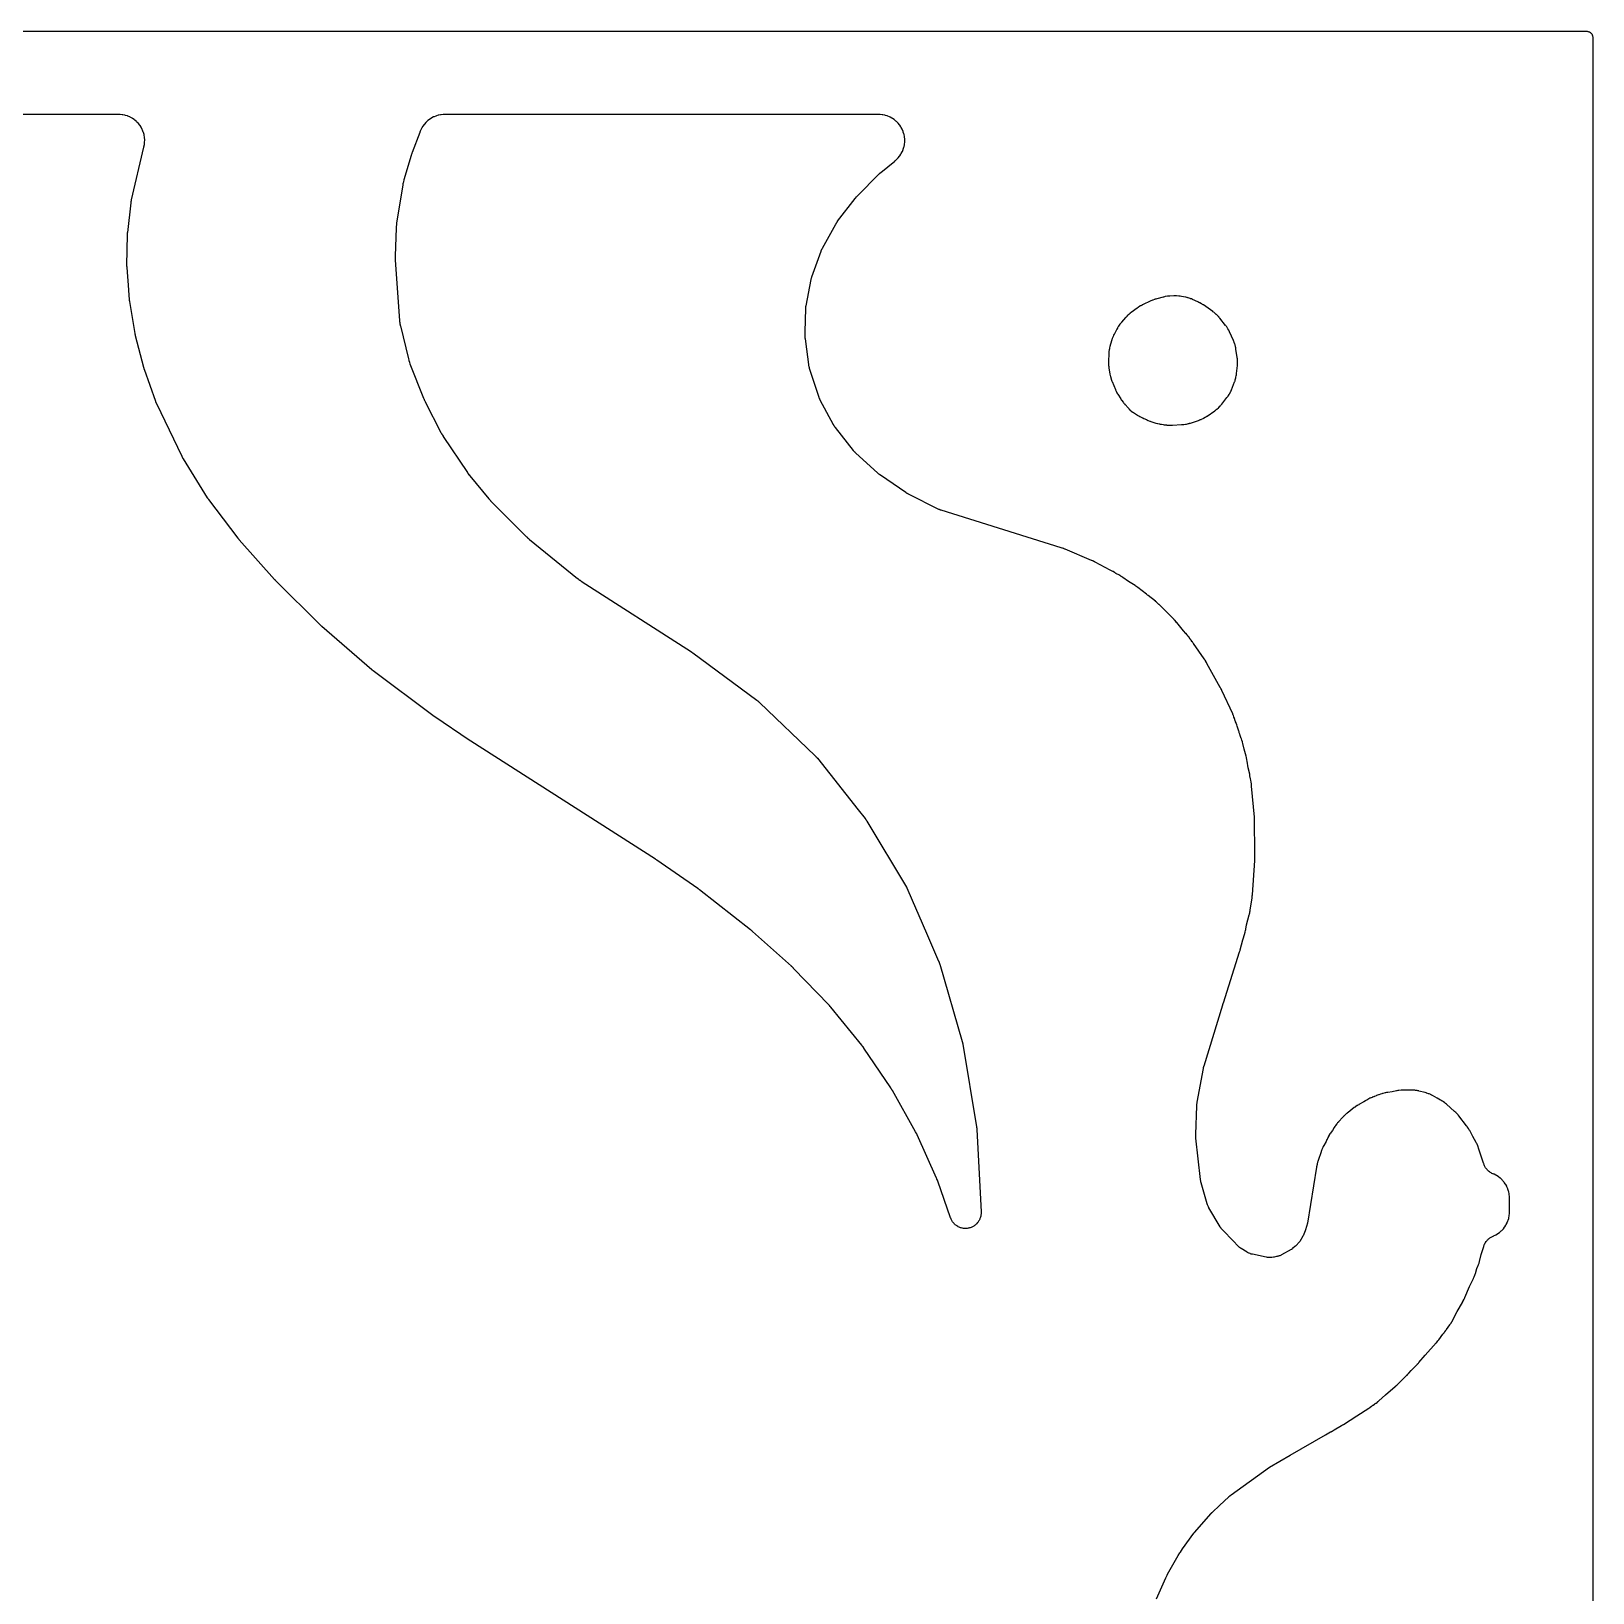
# Model space of a CAD drawing. Header units: millimetres. Extents: x 0 to 300, y 0 to 300.
# Drawn here: x 150 to 300, y 150 to 300.1 of the extents above; entities that cross this region are included whole.
import ezdxf

# ---------------------------------------------------------------- set-up
doc = ezdxf.new("R2010")
doc.units = ezdxf.units.MM
doc.layers.add('CUT', color=7, linetype='CONTINUOUS')

msp = doc.modelspace()

# ---------------------------------------------------------------- linework, layer by layer
at = {"layer": 'CUT'}
for points in [[(2.5557, 300.0625), (153.25, 300.0625), (213.1183, 300.0625), (298.4971, 300.0625), (298.5266, 300.0625), (299.4119, 300.0625), (299.4853, 300.0589), (299.5435, 300.0503), (299.6005, 300.036), (299.6559, 300.0162), (299.7091, 299.991), (299.7595, 299.9608), (299.8068, 299.9257), (299.8503, 299.8863), (299.8898, 299.8427), (299.9249, 299.7954), (299.9551, 299.745), (299.9802, 299.6918), (300.0001, 299.6365), (300.0143, 299.5794), (300.023, 299.5212), (300.0266, 299.4478), (300.0266, 298.5625), (300.0266, 1.4375)], [(258.0991, 149.4308), (258.9958, 151.4367), (259.0592, 151.5622), (259.0859, 151.615), (259.1236, 151.6896), (259.1671, 151.7757), (260.1892, 153.5905), (260.3533, 153.8346), (260.3946, 153.8961), (260.4072, 153.9148), (260.6172, 154.2273), (261.6897, 155.7153), (261.6961, 155.7241), (261.7111, 155.7444), (261.7176, 155.7531), (261.7255, 155.7636), (261.7321, 155.7722), (261.7476, 155.7922), (261.7543, 155.8007), (261.7621, 155.8104), (261.7689, 155.8188), (261.7784, 155.8304), (263.3233, 157.5914), (263.3306, 157.5997), (263.3479, 157.6189), (263.3554, 157.6271), (263.3646, 157.6371), (263.3721, 157.6452), (263.3899, 157.664), (263.3976, 157.672), (263.4065, 157.6812), (263.4142, 157.6891), (263.4325, 157.7074), (263.4403, 157.7153), (263.45, 157.7248), (263.4579, 157.7325), (263.4766, 157.7504), (263.4845, 157.7578), (264.1683, 158.3975), (265.0534, 159.2255), (265.0641, 159.2353), (265.0891, 159.258), (265.1, 159.2677), (265.1133, 159.2793), (265.1242, 159.2888), (265.15, 159.3107), (265.1612, 159.32), (265.174, 159.3305), (265.1853, 159.3397), (265.2118, 159.3607), (265.2232, 159.3696), (265.2372, 159.3804), (265.2488, 159.3891), (265.2759, 159.4093), (265.2876, 159.4179), (268.9646, 162.0606), (270.9607, 163.2171), (274.3307, 165.1695), (274.8336, 165.4514), (274.8393, 165.4546), (274.879, 165.4774), (274.8851, 165.4809), (274.9341, 165.5099), (274.94, 165.5135), (274.9785, 165.5368), (274.9848, 165.5407), (275.1636, 165.6521), (275.8957, 166.0762), (275.9018, 166.0798), (275.9448, 166.1054), (275.9514, 166.1094), (276.0045, 166.142), (276.0109, 166.146), (276.0526, 166.1722), (276.0594, 166.1766), (277.3464, 167.0124), (278.4975, 167.7297), (278.5149, 167.741), (278.6271, 167.8164), (278.6441, 167.8283), (278.7814, 167.9277), (278.7981, 167.9402), (278.9047, 168.0232), (278.9122, 168.0293), (279.0553, 168.1222), (279.0656, 168.129), (279.1321, 168.1742), (279.1422, 168.1812), (279.1816, 168.2092), (279.2015, 168.2239), (279.3286, 168.3223), (279.3479, 168.3378), (279.3849, 168.369), (279.3943, 168.377), (279.4547, 168.4301), (279.4639, 168.4383), (280.1139, 169.0329), (281.0519, 169.8165), (281.0636, 169.8265), (281.1386, 169.8926), (281.15, 169.9029), (281.2421, 169.9881), (281.2532, 169.9987), (281.3248, 170.0685), (281.3357, 170.0794), (281.9724, 170.733), (282.0911, 170.8416), (282.1014, 170.8513), (282.1676, 170.9147), (282.1776, 170.9246), (282.2588, 171.0062), (282.2687, 171.0163), (282.3318, 171.0828), (282.3414, 171.0932), (282.5806, 171.3573), (283.1469, 171.9387), (283.1536, 171.9457), (283.2, 171.9949), (283.2071, 172.0026), (283.2639, 172.0649), (283.2707, 172.0725), (283.3147, 172.1225), (283.3219, 172.1308), (283.9294, 172.847), (284.9885, 174.0167), (284.9983, 174.0277), (285.0606, 174.1001), (285.0701, 174.1113), (285.1461, 174.204), (285.1553, 174.2155), (285.214, 174.2908), (285.2229, 174.3025), (285.6304, 174.8523), (285.6876, 174.9197), (285.6958, 174.9295), (285.748, 174.9938), (285.7559, 175.0038), (285.7864, 175.0431), (285.8016, 175.0635), (285.8976, 175.1983), (285.9119, 175.2194), (285.9391, 175.2611), (285.9459, 175.2719), (285.9686, 175.3085), (286.2986, 175.7537), (286.3064, 175.7645), (286.3562, 175.835), (286.3638, 175.8459), (286.3928, 175.8889), (286.4072, 175.9112), (286.4973, 176.0584), (286.5107, 176.0814), (286.5358, 176.1268), (286.5421, 176.1385), (286.5822, 176.215), (286.5882, 176.2268), (286.9876, 177.0314), (287.4998, 177.8984), (287.51, 177.9164), (287.5744, 178.0345), (287.584, 178.0528), (287.6596, 178.2037), (287.6686, 178.2223), (287.7247, 178.3446), (287.733, 178.3636), (288.1789, 179.4313), (288.5671, 180.2134), (288.5725, 180.2244), (288.6065, 180.2966), (288.6116, 180.3078), (288.6312, 180.3516), (288.6407, 180.3742), (288.6997, 180.5224), (288.7083, 180.5454), (288.7242, 180.5907), (288.7282, 180.6023), (288.7531, 180.6781), (288.7568, 180.6898), (288.9004, 181.1588), (288.9949, 181.385), (288.9988, 181.3948), (289.026, 181.4631), (289.0299, 181.4733), (289.0469, 181.5184), (289.0547, 181.5403), (289.1004, 181.6777), (289.107, 181.699), (289.1179, 181.7362), (289.1207, 181.7464), (289.1398, 181.8165), (289.1428, 181.8279), (289.3173, 182.5209), (289.5528, 183.2899), (289.5667, 183.3318), (289.5941, 183.4078), (289.6281, 183.4892), (289.6533, 183.5423), (289.6951, 183.62), (289.7254, 183.6703), (289.7746, 183.7435), (289.8097, 183.7906), (289.8658, 183.8587), (289.9053, 183.9021), (289.9678, 183.9644), (290.0114, 184.0037), (290.0797, 184.0596), (290.127, 184.0945), (290.2004, 184.1433), (290.2509, 184.1734), (290.3287, 184.2149), (290.4014, 184.2491), (290.4427, 184.2673), (290.4747, 184.2805), (290.5008, 184.2919), (290.6627, 184.3676), (290.7126, 184.3938), (290.8674, 184.4847), (290.9149, 184.5157), (291.0602, 184.6207), (291.1045, 184.656), (291.2393, 184.7742), (291.2801, 184.8136), (291.4031, 184.944), (291.44, 184.987), (291.5501, 185.1284), (291.5828, 185.1748), (291.6791, 185.326), (291.7073, 185.3752), (291.7889, 185.5348), (291.8123, 185.5864), (291.8784, 185.753), (291.8968, 185.8066), (291.947, 185.9787), (291.9603, 186.0338), (291.994, 186.2099), (292.002, 186.266), (292.0191, 186.4469), (292.0211, 186.4752), (292.0237, 186.5305), (292.0242, 186.5447), (292.0264, 186.6368), (292.0266, 186.651), (292.0266, 186.7725), (292.0266, 186.8405), (292.0266, 187.8724), (292.0266, 187.8728), (292.0264, 187.8879), (292.0239, 187.9865), (292.0233, 188.0016), (292.0203, 188.0607), (292.018, 188.091), (291.9984, 188.2843), (291.9893, 188.3442), (291.9508, 188.532), (291.9356, 188.5907), (291.8784, 188.7736), (291.8574, 188.8305), (291.782, 189.0067), (291.7553, 189.0612), (291.6625, 189.2289), (291.6305, 189.2804), (291.5212, 189.4378), (291.4842, 189.4858), (291.3596, 189.6315), (291.3179, 189.6755), (291.1793, 189.8078), (291.1333, 189.8474), (290.982, 189.9651), (290.9323, 189.9998), (290.7699, 190.1016), (290.717, 190.1312), (290.5428, 190.2172), (290.5152, 190.23), (290.4609, 190.2535), (290.4551, 190.2559), (290.4536, 190.2567), (290.415, 190.2733), (290.3414, 190.3072), (290.2631, 190.3482), (290.2123, 190.3779), (290.1383, 190.4263), (290.0907, 190.4609), (290.0219, 190.5164), (289.9779, 190.5555), (289.9148, 190.6174), (289.8749, 190.6606), (289.8182, 190.7284), (289.7827, 190.7754), (289.7329, 190.8484), (289.7022, 190.8986), (289.6598, 190.9762), (289.6342, 191.0292), (289.5996, 191.1105), (289.5716, 191.1865), (289.5574, 191.2284), (289.5541, 191.2391), (289.5526, 191.2437), (289.5424, 191.2753), (289.5407, 191.2804), (289.0582, 192.7346), (289.0538, 192.7473), (289.0244, 192.8296), (289.0198, 192.8422), (289.001, 192.8912), (288.9964, 192.9025), (288.9898, 192.9198), (288.9794, 192.9452), (288.9078, 193.1086), (288.8962, 193.1335), (288.8724, 193.1816), (288.8662, 193.1939), (288.8249, 193.273), (288.8184, 193.2851), (288.5066, 193.8499), (288.1992, 194.4131), (288.1939, 194.4227), (288.1562, 194.4889), (288.1505, 194.4987), (288.125, 194.5416), (288.1122, 194.562), (288.0952, 194.5882), (288.094, 194.5902), (288.0814, 194.6102), (288.0004, 194.7338), (287.9875, 194.7527), (287.9646, 194.7849), (287.9583, 194.7936), (287.9142, 194.8533), (287.9069, 194.8629), (287.1707, 195.8187), (287.1616, 195.8302), (287.102, 195.9038), (287.0927, 195.915), (287.0558, 195.9584), (287.0363, 195.9802), (286.9067, 196.1183), (286.8862, 196.1391), (286.8453, 196.1787), (286.8346, 196.1887), (286.7649, 196.2529), (286.7541, 196.2626), (285.9706, 196.9496), (285.9588, 196.9597), (285.8809, 197.0245), (285.8688, 197.0343), (285.821, 197.072), (285.8023, 197.086), (285.794, 197.0925), (285.768, 197.1118), (285.5964, 197.232), (285.5694, 197.2498), (285.516, 197.2831), (285.5022, 197.2915), (285.4117, 197.3445), (285.3977, 197.3525), (285.0869, 197.5237), (284.6245, 197.7836), (284.6129, 197.79), (284.5369, 197.8305), (284.5251, 197.8366), (284.4789, 197.8599), (284.455, 197.8713), (284.3002, 197.9412), (284.251, 197.9608), (284.0906, 198.0167), (284.0654, 198.0249), (284.0159, 198.0397), (284.0031, 198.0434), (283.9201, 198.0663), (283.9073, 198.0697), (283.3137, 198.2194), (283.3018, 198.2223), (283.224, 198.2402), (283.212, 198.2428), (283.165, 198.2527), (283.1409, 198.2572), (282.9856, 198.2831), (282.9368, 198.2892), (282.7799, 198.3023), (282.7554, 198.3038), (282.7074, 198.3059), (282.6952, 198.3062), (282.6154, 198.308), (282.6031, 198.3081), (281.8553, 198.3092), (281.8389, 198.309), (281.7322, 198.3062), (281.7158, 198.3056), (281.6518, 198.3022), (281.619, 198.2995), (281.4069, 198.2765), (281.3744, 198.2721), (281.3111, 198.2617), (281.295, 198.2588), (281.1902, 198.2386), (281.1741, 198.2353), (280.7604, 198.1439), (280.3402, 198.0902), (280.3228, 198.0877), (280.2096, 198.0698), (280.1922, 198.0668), (280.1247, 198.0541), (280.0902, 198.0466), (279.8681, 197.9911), (279.8341, 197.9816), (279.7685, 197.961), (279.7518, 197.9555), (279.6435, 197.9181), (279.6269, 197.9121), (279.4855, 197.8585), (279.4511, 197.8492), (279.425, 197.8416), (279.2589, 197.7887), (279.2079, 197.7698), (279.0472, 197.7021), (279.0224, 197.691), (278.9744, 197.6681), (278.9622, 197.6622), (278.9466, 197.6543), (278.8411, 197.6143), (278.8251, 197.608), (278.7219, 197.5655), (278.7061, 197.5587), (278.6449, 197.5314), (278.6139, 197.5165), (278.4156, 197.4141), (278.3856, 197.3975), (278.3279, 197.3634), (278.3132, 197.3544), (278.2188, 197.2949), (278.2044, 197.2855), (278.0258, 197.1656), (277.5455, 196.9096), (277.5345, 196.9036), (277.4632, 196.8637), (277.4523, 196.8574), (277.41, 196.8325), (277.3886, 196.8193), (277.2513, 196.7307), (277.2305, 196.7166), (277.1904, 196.6883), (277.1802, 196.6809), (277.1145, 196.6323), (277.1045, 196.6248), (276.5077, 196.1642), (276.498, 196.1566), (276.4359, 196.1066), (276.4264, 196.0988), (276.3896, 196.0679), (276.3711, 196.0518), (276.2548, 195.9457), (276.2237, 195.9149), (276.1954, 195.8907), (276.1694, 195.8671), (276.1201, 195.8195), (276.1076, 195.8071), (276.0277, 195.7256), (276.0156, 195.7128), (275.5902, 195.2518), (275.5793, 195.2396), (275.5095, 195.1597), (275.4989, 195.1473), (275.4583, 195.0982), (275.4382, 195.0725), (275.3122, 194.9019), (275.2935, 194.8752), (275.2585, 194.822), (275.2497, 194.8082), (275.1938, 194.718), (275.1854, 194.704), (275.0198, 194.4199), (274.8969, 194.264), (274.8883, 194.253), (274.8337, 194.1802), (274.8254, 194.169), (274.7936, 194.1245), (274.7778, 194.1014), (274.6803, 193.9508), (274.6521, 193.9025), (274.5691, 193.7434), (274.5567, 193.7183), (274.5337, 193.6687), (274.5279, 193.656), (274.4915, 193.5726), (274.4861, 193.5597), (274.4097, 193.3729), (274.1841, 192.9856), (274.1764, 192.972), (274.1274, 192.8827), (274.12, 192.8688), (274.092, 192.8144), (274.0784, 192.7862), (273.9949, 192.6006), (273.9827, 192.5717), (273.9606, 192.5147), (273.9551, 192.5), (273.9207, 192.4042), (273.9156, 192.3893), (273.6343, 191.5368), (273.6306, 191.525), (273.607, 191.4483), (273.6035, 191.4364), (273.5902, 191.39), (273.584, 191.366), (273.5464, 191.2099), (273.5411, 191.1858), (273.5317, 191.1384), (273.5295, 191.1263), (273.5234, 191.0921), (273.5121, 191.041), (273.5086, 191.0244), (273.4878, 190.9163), (273.4848, 190.8996), (272.604, 185.5135), (272.4228, 184.8751), (272.4144, 184.8456), (272.4046, 184.8108), (272.3988, 184.7904), (272.192, 184.307), (272.1915, 184.3061), (272.1874, 184.2994), (272.1618, 184.2569), (271.8686, 183.7711), (271.4654, 183.3213), (271.457, 183.3121), (271.4456, 183.2997), (271.4115, 183.2647), (271.1849, 183.0749), (271.1686, 183.0631), (271.1181, 183.0302), (271.075, 183.0037), (271.0607, 182.9955), (271.0499, 182.9894), (270.128, 182.476), (270.0927, 182.4573), (270.0273, 182.4246), (269.9544, 182.3921), (269.9049, 182.3726), (269.8294, 182.3467), (269.7784, 182.3317), (269.7009, 182.3126), (269.6422, 182.3008), (269.4084, 182.2636), (269.3843, 182.2597), (269.3822, 182.2594), (269.3463, 182.2537), (269.1953, 182.2304), (269.1871, 182.2292), (269.1122, 182.2208), (269.0301, 182.2153), (268.9753, 182.2142), (268.8931, 182.2162), (268.8384, 182.2201), (268.7567, 182.2296), (268.6823, 182.2418), (268.6418, 182.2494), (267.3224, 182.5276), (267.2843, 182.5365), (267.2149, 182.5543), (267.1401, 182.577), (267.091, 182.5943), (267.0184, 182.6234), (266.971, 182.6448), (266.9012, 182.6802), (266.8388, 182.7152), (266.8051, 182.7351), (266.2281, 183.0932), (266.2203, 183.0982), (266.2081, 183.1059), (266.1881, 183.119), (266.1619, 183.1366), (266.1176, 183.1691), (266.0858, 183.1936), (266.0551, 183.2195), (265.9871, 183.2797), (265.9474, 183.3171), (265.9344, 183.3301), (265.9248, 183.3398), (265.5003, 183.7769), (264.4462, 184.87), (264.437, 184.8797), (264.4246, 184.8929), (264.3891, 184.9331), (264.3321, 185.0019), (264.3229, 185.0135), (264.3139, 185.0258), (264.2627, 185.0997), (264.2334, 185.1449), (264.2239, 185.1604), (264.217, 185.172), (263.1439, 186.9986), (263.1393, 187.0066), (263.1321, 187.0191), (263.1205, 187.04), (263.1053, 187.0682), (263.0922, 187.0934), (263.0904, 187.097), (263.0693, 187.1423), (263.0424, 187.2049), (263.0189, 187.2651), (263.0038, 187.3083), (262.9921, 187.3444), (262.9886, 187.3562), (262.9859, 187.3651), (262.3945, 189.4001), (262.3919, 189.4095), (262.3878, 189.4241), (262.3814, 189.4482), (262.3733, 189.4808), (262.3666, 189.5098), (262.3616, 189.533), (262.3589, 189.5462), (262.3579, 189.5511), (262.3527, 189.58), (262.3421, 189.6442), (262.3365, 189.6829), (262.335, 189.696), (262.3338, 189.7057), (261.896, 193.6972), (261.8944, 193.7134), (261.8909, 193.7513), (261.8896, 193.7675), (261.8881, 193.7873), (261.8871, 193.8036), (261.885, 193.8415), (261.8842, 193.8578), (261.8835, 193.8764), (261.8831, 193.8927), (261.8824, 193.9307), (261.8822, 193.947), (261.8822, 193.9669), (261.8823, 193.9832), (261.883, 194.0212), (261.8834, 194.0375), (261.9819, 196.8041), (261.9826, 196.8204), (261.9847, 196.8583), (261.9857, 196.8746), (261.9871, 196.8944), (261.9884, 196.9106), (261.9918, 196.9484), (261.9935, 196.9646), (261.9955, 196.9832), (261.9974, 196.9994), (262.0021, 197.0371), (262.0043, 197.0532), (262.0072, 197.0728), (262.0097, 197.0889), (262.0158, 197.1264), (262.0186, 197.1425), (262.6094, 200.3827), (262.6119, 200.3957), (262.6179, 200.4262), (262.6206, 200.4392), (262.6239, 200.4551), (262.6268, 200.4681), (262.6337, 200.4983), (262.6368, 200.5113), (262.6404, 200.5261), (262.6437, 200.539), (262.6515, 200.5691), (262.6549, 200.5819), (262.6592, 200.5976), (262.6629, 200.6104), (262.6715, 200.6402), (262.6754, 200.6529), (264.4708, 206.4858), (264.4938, 206.5492), (264.4958, 206.5547), (264.5093, 206.5931), (264.5114, 206.599), (264.5277, 206.647), (264.5297, 206.6529), (264.5422, 206.691), (264.5442, 206.6972), (266.0934, 211.5857), (266.0957, 211.5931), (266.1113, 211.6446), (266.1136, 211.6526), (266.1322, 211.7172), (266.1344, 211.725), (266.1484, 211.7763), (266.1506, 211.7847), (266.4002, 212.7539), (266.5895, 213.3689), (266.5941, 213.3846), (266.6227, 213.4872), (266.6268, 213.5031), (266.6591, 213.6329), (266.6629, 213.6488), (266.6858, 213.7529), (266.6891, 213.7689), (266.7691, 214.1863), (267.0207, 215.1637), (267.0209, 215.1642), (267.0343, 215.2164), (267.0381, 215.232), (267.0614, 215.3336), (267.0648, 215.3492), (267.0906, 215.4774), (267.0935, 215.4932), (267.1113, 215.5958), (267.1139, 215.6116), (267.2859, 216.7884), (267.2874, 216.7991), (267.2969, 216.8736), (267.2983, 216.8851), (267.3083, 216.9782), (267.3094, 216.9895), (267.316, 217.0632), (267.317, 217.0753), (267.5442, 220.3758), (267.5448, 220.3865), (267.5486, 220.4609), (267.5491, 220.4724), (267.552, 220.5652), (267.5523, 220.5765), (267.5532, 220.6499), (267.5532, 220.6619), (267.553, 220.6893), (267.5533, 220.7019), (267.5533, 220.7168), (267.5428, 222.1646), (267.5464, 222.244), (267.5469, 222.2588), (267.5489, 222.3549), (267.549, 222.3696), (267.5485, 222.4903), (267.5483, 222.505), (267.5455, 222.6011), (267.5449, 222.6159), (267.5387, 222.7332), (267.5278, 224.2233), (267.5276, 224.2353), (267.5255, 224.3136), (267.525, 224.3256), (267.5203, 224.4238), (267.5196, 224.4359), (267.5144, 224.514), (267.5134, 224.526), (267.2508, 227.517), (267.2485, 227.5383), (267.2419, 227.5919), (267.2416, 227.5945), (267.2261, 227.7216), (267.2234, 227.7411), (267.1988, 227.8998), (267.1955, 227.9192), (267.1717, 228.045), (267.1678, 228.0642), (267.1281, 228.2419), (267.1173, 228.3279), (267.1146, 228.3469), (267.0902, 228.5008), (267.0869, 228.5197), (267.0636, 228.6417), (267.0597, 228.6604), (266.9237, 229.2662), (266.8264, 229.9041), (266.823, 229.924), (266.7988, 230.0534), (266.7947, 230.0732), (266.7589, 230.2343), (266.7541, 230.254), (266.7212, 230.3814), (266.7159, 230.4009), (266.5192, 231.0687), (266.3992, 231.6032), (266.3944, 231.6229), (266.3612, 231.7506), (266.3558, 231.7701), (266.3087, 231.9287), (266.3026, 231.9481), (266.2608, 232.0732), (266.2541, 232.0923), (266.1445, 232.387), (266.1368, 232.417), (266.1336, 232.4289), (266.1207, 232.4751), (266.1136, 232.4986), (266.0646, 232.6502), (266.0566, 232.6734), (266.04, 232.7184), (266.0356, 232.7299), (266.0128, 232.7881), (265.8719, 233.2662), (265.8661, 233.2848), (265.8265, 233.4049), (265.8201, 233.4233), (265.7654, 233.5724), (265.7584, 233.5905), (265.7111, 233.7079), (265.7035, 233.7258), (265.6737, 233.7931), (265.5987, 234.0258), (265.5928, 234.043), (265.5531, 234.1545), (265.5468, 234.1715), (265.4927, 234.3098), (265.4858, 234.3267), (265.4394, 234.4355), (265.432, 234.4522), (264.3823, 236.7213), (264.3779, 236.7307), (264.3464, 236.7956), (264.3415, 236.8056), (264.3008, 236.8859), (264.2958, 236.8956), (264.2625, 236.9584), (264.2569, 236.9687), (264.243, 236.9938), (264.2368, 237.0051), (262.9585, 239.3076), (262.9094, 239.3962), (262.9014, 239.41), (262.8488, 239.4992), (262.8405, 239.5128), (262.7714, 239.623), (262.7628, 239.6364), (262.7055, 239.7227), (262.6965, 239.7358), (262.6964, 239.7359), (261.6577, 241.2125), (261.6346, 241.2502), (261.6236, 241.2675), (261.5505, 241.3786), (261.5389, 241.3955), (261.4424, 241.5317), (261.4302, 241.5482), (261.3496, 241.654), (261.3369, 241.6701), (261.3283, 241.6807), (261.2419, 241.8036), (261.2315, 241.8178), (261.1629, 241.9095), (261.1522, 241.9234), (261.1263, 241.9559), (261.1252, 241.9573), (261.1077, 241.9793), (261.0627, 242.0359), (261.0598, 242.0394), (261.0357, 242.0697), (261.0245, 242.0833), (260.9506, 242.1708), (260.939, 242.1841), (260.6949, 242.4561), (260.052, 243.243), (260.0424, 243.2545), (259.9791, 243.3282), (259.9692, 243.3394), (259.8874, 243.4299), (259.8773, 243.4409), (259.8103, 243.5113), (259.7999, 243.522), (258.3515, 244.9726), (258.3381, 244.9856), (258.2497, 245.0688), (258.2359, 245.0814), (258.1217, 245.1823), (258.1076, 245.1945), (258.0141, 245.272), (257.9996, 245.2837), (257.296, 245.8316), (257.2909, 245.8361), (257.2563, 245.8672), (257.2551, 245.8682), (257.2417, 245.88), (257.1531, 245.9548), (257.1392, 245.9662), (257.0253, 246.0568), (257.0137, 246.0657), (256.9904, 246.0842), (256.9762, 246.0951), (256.8825, 246.165), (256.868, 246.1755), (256.7328, 246.2701), (256.3155, 246.5951), (256.3048, 246.6032), (256.2351, 246.655), (256.2243, 246.6628), (256.1354, 246.7259), (256.1244, 246.7335), (256.0525, 246.7822), (256.0414, 246.7895), (255.4194, 247.1904), (254.8826, 247.5675), (254.8683, 247.5773), (254.7742, 247.6394), (254.7595, 247.6488), (254.736, 247.6633), (254.7232, 247.6715), (254.6037, 247.7453), (254.5889, 247.7541), (254.4921, 247.8102), (254.4771, 247.8186), (254.4755, 247.8194), (254.2766, 247.927), (254.2318, 247.9559), (254.2143, 247.9668), (254.099, 248.0356), (254.0811, 248.0459), (253.9335, 248.1272), (253.9153, 248.1368), (253.7955, 248.1975), (253.7769, 248.2066), (253.6563, 248.2626), (252.2153, 249.0421), (252.1926, 249.0544), (252.1919, 249.0548), (252.1793, 249.0614), (252.0974, 249.1032), (252.0847, 249.1095), (251.9806, 249.1596), (251.9678, 249.1656), (251.8839, 249.2036), (251.871, 249.2092), (249.3248, 250.2902), (249.311, 250.2958), (249.2209, 250.3315), (249.207, 250.3368), (249.1942, 250.3415), (249.1902, 250.343), (249.1764, 250.3483), (249.063, 250.3899), (249.049, 250.3948), (248.9579, 250.4258), (248.9438, 250.4303), (237.4176, 254.0248), (237.4089, 254.0275), (237.3954, 254.0319), (237.3732, 254.0394), (237.3436, 254.0498), (237.3175, 254.0595), (237.2968, 254.0675), (237.2899, 254.0702), (237.2466, 254.0892), (237.2136, 254.1044), (237.2026, 254.1098), (237.1944, 254.1138), (234.2885, 255.567), (234.2749, 255.574), (234.2432, 255.5905), (234.2297, 255.5977), (234.2134, 255.6066), (234.2, 255.614), (234.1689, 255.6315), (234.1557, 255.6392), (234.1405, 255.6481), (234.1274, 255.6559), (234.097, 255.6746), (234.084, 255.6827), (234.0682, 255.6927), (234.0554, 255.701), (234.0256, 255.7206), (234.0129, 255.7291), (231.5827, 257.3906), (231.5696, 257.3997), (231.5394, 257.4212), (231.5265, 257.4305), (231.5109, 257.442), (231.4982, 257.4515), (231.4687, 257.4741), (231.4561, 257.4838), (231.4419, 257.4952), (231.4295, 257.5051), (231.4008, 257.5287), (231.3886, 257.5389), (231.3739, 257.5515), (231.3619, 257.5619), (231.334, 257.5865), (231.3222, 257.5971), (229.1779, 259.5592), (229.1711, 259.5655), (229.1605, 259.5754), (229.1432, 259.592), (229.1312, 259.6038), (229.1171, 259.6181), (229.1016, 259.6344), (229.0927, 259.6438), (229.0895, 259.6474), (229.0708, 259.6682), (229.03, 259.7151), (229.0061, 259.7437), (228.9982, 259.7535), (228.9924, 259.7608), (227.2504, 261.9853), (227.2446, 261.9927), (227.2357, 262.0043), (227.2214, 262.0236), (227.2024, 262.0497), (227.186, 262.0732), (227.1732, 262.092), (227.166, 262.1029), (227.1633, 262.1069), (227.1482, 262.1307), (227.1234, 262.1713), (227.1157, 262.1839), (227.0968, 262.2162), (227.0907, 262.2273), (227.0862, 262.2355), (225.7995, 264.6072), (225.7948, 264.6159), (225.7877, 264.6294), (225.7762, 264.6519), (225.7689, 264.6666), (225.7594, 264.6868), (225.7496, 264.7085), (225.744, 264.7209), (225.742, 264.7256), (225.7307, 264.7528), (225.7066, 264.8137), (225.6929, 264.8505), (225.6886, 264.8631), (225.6854, 264.8724), (224.8204, 267.4582), (224.8172, 267.468), (224.8122, 267.4832), (224.8045, 267.5085), (224.7946, 267.5426), (224.7864, 267.573), (224.7803, 267.5972), (224.7769, 267.6111), (224.7757, 267.6163), (224.7717, 267.6346), (224.7691, 267.6466), (224.7558, 267.714), (224.7487, 267.7546), (224.7466, 267.7684), (224.7451, 267.7786), (224.3665, 270.4948), (224.3656, 270.502), (224.3634, 270.5189), (224.363, 270.522), (224.3594, 270.5547), (224.3534, 270.6204), (224.3517, 270.6429), (224.3505, 270.6744), (224.3492, 270.7449), (224.3491, 270.7696), (224.3565, 271.1609), (224.4029, 273.4171), (224.4031, 273.4267), (224.4036, 273.4417), (224.4047, 273.4662), (224.4066, 273.4985), (224.4088, 273.5274), (224.4093, 273.5333), (224.411, 273.5478), (224.4197, 273.6111), (224.4257, 273.649), (224.428, 273.6618), (224.4298, 273.6712), (224.9149, 276.2021), (224.9163, 276.2092), (224.9196, 276.2257), (224.9202, 276.2288), (224.9274, 276.2607), (224.9428, 276.3244), (224.9484, 276.3462), (224.9573, 276.3762), (224.976, 276.4352), (224.9866, 276.4663), (225.8811, 278.9386), (225.8818, 278.9406), (225.8868, 278.9539), (225.8879, 278.9569), (225.9, 278.9875), (225.9256, 279.0487), (225.9347, 279.0695), (225.9483, 279.098), (225.9861, 279.1728), (226.0029, 279.2045), (227.2848, 281.5101), (227.2928, 281.5243), (227.3119, 281.5573), (227.3201, 281.5711), (227.3303, 281.5879), (227.3388, 281.6017), (227.359, 281.6338), (227.3677, 281.6474), (227.3779, 281.663), (227.3869, 281.6765), (227.4082, 281.7078), (227.4175, 281.7211), (227.4289, 281.7372), (227.4384, 281.7504), (227.4608, 281.7809), (227.4705, 281.7939), (229.1534, 283.9996), (229.1623, 284.011), (229.1831, 284.0374), (229.1921, 284.0487), (229.2033, 284.0623), (229.2125, 284.0734), (229.2341, 284.0992), (229.2435, 284.1101), (229.2544, 284.1226), (229.2639, 284.1334), (229.2864, 284.1585), (229.2962, 284.1691), (229.3081, 284.182), (229.318, 284.1925), (229.3413, 284.2168), (229.3514, 284.2272), (231.4476, 286.3461), (231.4562, 286.3546), (231.4762, 286.3743), (231.4849, 286.3827), (231.4955, 286.3929), (231.5043, 286.4012), (231.5224, 286.4181), (231.5226, 286.4182), (231.5438, 286.437), (231.5529, 286.445), (231.5642, 286.4546), (231.5734, 286.4625), (231.5951, 286.4807), (231.6045, 286.4884), (232.949, 287.5836), (232.9603, 287.5931), (233.0331, 287.6554), (233.0442, 287.6652), (233.087, 287.7037), (233.1085, 287.724), (233.2426, 287.8571), (233.2823, 287.9007), (233.4011, 288.0444), (233.4364, 288.0916), (233.5404, 288.2463), (233.5709, 288.2968), (233.6593, 288.4609), (233.6847, 288.5142), (233.7565, 288.6862), (233.7765, 288.7417), (233.8311, 288.9199), (233.8456, 288.9771), (233.8825, 289.1598), (233.8913, 289.2181), (233.91, 289.4036), (233.913, 289.4625), (233.9135, 289.6489), (233.9107, 289.7078), (233.8928, 289.8934), (233.8843, 289.9517), (233.8483, 290.1347), (233.8341, 290.1919), (233.7803, 290.3704), (233.7606, 290.426), (233.6895, 290.5983), (233.6644, 290.6517), (233.5768, 290.8162), (233.5465, 290.8668), (233.4432, 291.022), (233.4081, 291.0694), (233.2901, 291.2137), (233.2505, 291.2574), (233.1188, 291.3894), (233.0752, 291.429), (232.9312, 291.5475), (232.8839, 291.5826), (232.729, 291.6863), (232.6784, 291.7167), (232.5141, 291.8047), (232.4608, 291.8299), (232.2886, 291.9014), (232.2331, 291.9213), (232.0547, 291.9755), (231.9975, 291.9898), (231.8147, 292.0262), (231.7563, 292.0349), (231.5682, 292.0535), (231.5388, 292.0556), (231.4813, 292.0585), (231.4666, 292.059), (231.3708, 292.0614), (231.356, 292.0615), (231.3528, 292.0615), (189.7582, 292.0615), (189.744, 292.0614), (189.652, 292.0592), (189.6378, 292.0587), (189.5826, 292.0561), (189.5543, 292.0541), (189.3736, 292.037), (189.3175, 292.029), (189.1416, 291.9953), (189.0865, 291.9821), (188.9146, 291.932), (188.861, 291.9137), (188.6946, 291.8476), (188.643, 291.8243), (188.4835, 291.7428), (188.4343, 291.7147), (188.2832, 291.6186), (188.2369, 291.5859), (188.0956, 291.476), (188.0525, 291.4392), (187.9222, 291.3164), (187.8828, 291.2756), (187.7646, 291.1411), (187.7293, 291.0968), (187.6243, 290.9518), (187.5933, 290.9044), (187.5024, 290.75), (187.476, 290.6999), (187.3991, 290.5355), (187.3877, 290.5095), (187.3653, 290.455), (187.3608, 290.4438), (187.3324, 290.3707), (187.3282, 290.3594), (187.3241, 290.3482), (187.3214, 290.3409), (187.315, 290.324), (187.3123, 290.3168), (186.5799, 288.4137), (186.5759, 288.4032), (186.5491, 288.3293), (186.5451, 288.3179), (186.5135, 288.2252), (186.5098, 288.214), (186.4863, 288.1402), (186.4825, 288.1281), (185.7842, 285.766), (185.779, 285.7473), (185.7473, 285.6259), (185.7427, 285.6071), (185.7079, 285.4536), (185.7039, 285.4347), (185.6801, 285.3114), (185.6768, 285.2924), (185.0873, 281.608), (185.0847, 281.5898), (185.0694, 281.4713), (185.0673, 281.453), (185.0528, 281.3038), (185.0513, 281.2855), (185.0433, 281.1662), (185.0424, 281.1479), (184.9456, 278.4662), (184.9453, 278.45), (184.9443, 278.3451), (184.9444, 278.329), (184.9467, 278.1973), (184.9472, 278.1812), (184.9519, 278.0764), (184.9528, 278.0603), (185.3675, 272.276), (185.3686, 272.2636), (185.3761, 272.1827), (185.3773, 272.1702), (185.3829, 272.1217), (185.3862, 272.0969), (185.4113, 271.9364), (185.4156, 271.9118), (185.4252, 271.8639), (185.4277, 271.8516), (185.4453, 271.7723), (185.4481, 271.7601), (186.2176, 268.592), (186.2228, 268.5719), (186.2593, 268.4418), (186.2652, 268.4218), (186.3165, 268.2602), (186.3232, 268.2405), (186.3686, 268.1132), (186.3759, 268.0938), (187.6857, 264.7849), (187.6912, 264.7715), (187.7282, 264.6844), (187.734, 264.6711), (187.783, 264.5629), (187.7892, 264.5497), (187.8303, 264.4645), (187.8368, 264.4515), (189.3512, 261.4993), (189.3592, 261.4842), (189.4128, 261.3868), (189.4212, 261.3719), (189.4919, 261.2516), (189.5007, 261.237), (189.5597, 261.1428), (189.569, 261.1284), (191.8867, 257.6519), (191.8957, 257.6389), (191.9551, 257.5547), (191.9644, 257.5419), (192.0417, 257.4382), (192.0513, 257.4256), (192.1151, 257.3447), (192.125, 257.3324), (193.9559, 255.1307), (193.9648, 255.1202), (194.0235, 255.0528), (194.0327, 255.0425), (194.1083, 254.9596), (194.1177, 254.9495), (194.1795, 254.8849), (194.1891, 254.8751), (197.5822, 251.482), (197.5932, 251.4713), (197.6655, 251.4026), (197.6767, 251.3922), (197.7697, 251.3083), (197.7812, 251.2982), (197.857, 251.2332), (197.8687, 251.2234), (202.4747, 247.4754), (202.4878, 247.465), (202.5741, 247.3987), (202.5876, 247.3886), (202.6982, 247.3084), (202.7119, 247.2988), (202.8018, 247.2374), (202.8157, 247.2281), (213.419, 240.4111), (213.424, 240.4078), (213.4356, 240.4003), (213.4406, 240.397), (213.4525, 240.3892), (213.4585, 240.3851), (213.4727, 240.3756), (213.4787, 240.3715), (213.4857, 240.3667), (213.4917, 240.3626), (213.5057, 240.3528), (213.5117, 240.3486), (213.5147, 240.3464), (213.5217, 240.3414), (213.5381, 240.3295), (213.5451, 240.3244), (219.719, 235.7626), (219.7305, 235.7539), (219.7574, 235.7334), (219.7688, 235.7245), (219.7826, 235.7136), (219.7938, 235.7046), (219.8199, 235.6833), (219.831, 235.6741), (219.8437, 235.6634), (219.8547, 235.654), (219.8801, 235.6318), (219.8909, 235.6222), (219.904, 235.6105), (219.9147, 235.6007), (219.9394, 235.5778), (219.9499, 235.5678), (225.3081, 230.4258), (225.3191, 230.4152), (225.3444, 230.3901), (225.3551, 230.3792), (225.3681, 230.3659), (225.3786, 230.3549), (225.4031, 230.3289), (225.4134, 230.3177), (225.4252, 230.3048), (225.4354, 230.2934), (225.4589, 230.2666), (225.4689, 230.2551), (225.481, 230.2409), (225.4907, 230.2291), (225.5133, 230.2016), (225.5229, 230.1897), (229.4413, 225.2465), (230.1104, 224.4024), (230.1195, 224.3908), (230.1404, 224.3634), (230.1493, 224.3515), (230.1601, 224.337), (230.1688, 224.3251), (230.1889, 224.297), (230.1974, 224.2849), (230.207, 224.271), (230.2153, 224.2587), (230.2345, 224.23), (230.2426, 224.2176), (230.2523, 224.2025), (230.2602, 224.19), (230.2784, 224.1606), (230.2861, 224.148), (234.0763, 217.8074), (234.0837, 217.7948), (234.1008, 217.7651), (234.1081, 217.7523), (234.1168, 217.7366), (234.1238, 217.7237), (234.1399, 217.6934), (234.1467, 217.6804), (234.1544, 217.6654), (234.161, 217.6523), (234.1761, 217.6215), (234.1825, 217.6083), (234.1902, 217.592), (234.1963, 217.5787), (234.2104, 217.5475), (234.2164, 217.534), (236.0119, 213.3818), (237.173, 210.6968), (237.1785, 210.6838), (237.1911, 210.6535), (237.1964, 210.6404), (237.2027, 210.6244), (237.2078, 210.6113), (237.2194, 210.5805), (237.2243, 210.5673), (237.2297, 210.5521), (237.2344, 210.5388), (237.245, 210.5077), (237.2495, 210.4943), (237.2548, 210.478), (237.2591, 210.4646), (237.2687, 210.4332), (237.2728, 210.4197), (239.4346, 202.9833), (239.4383, 202.9705), (239.4465, 202.9405), (239.4499, 202.9277), (239.454, 202.912), (239.4572, 202.8991), (239.4646, 202.8689), (239.4676, 202.8559), (239.471, 202.841), (239.4739, 202.828), (239.4803, 202.7976), (239.483, 202.7846), (239.4861, 202.7687), (239.4886, 202.7556), (239.4941, 202.7251), (239.4964, 202.7119), (240.8133, 194.7845), (240.8153, 194.7718), (240.8198, 194.7424), (240.8216, 194.7297), (240.8238, 194.7143), (240.8254, 194.7016), (240.829, 194.672), (240.8305, 194.6594), (240.8321, 194.6448), (240.8334, 194.632), (240.8361, 194.6024), (240.8373, 194.5896), (240.8385, 194.5741), (240.8394, 194.5614), (240.8414, 194.5316), (240.8421, 194.5189), (241.2465, 186.6074), (241.2477, 186.5631), (241.2478, 186.482), (241.2436, 186.3935), (241.238, 186.3348), (241.2251, 186.2472), (241.2137, 186.1894), (241.1922, 186.1034), (241.1752, 186.047), (241.1454, 185.9636), (241.1229, 185.9091), (241.0851, 185.829), (241.0573, 185.777), (241.0118, 185.701), (240.9791, 185.652), (240.9263, 185.5809), (240.8889, 185.5353), (240.8294, 185.4697), (240.7877, 185.428), (240.7221, 185.3686), (240.6764, 185.3312), (240.6053, 185.2785), (240.5562, 185.2458), (240.4802, 185.2004), (240.4282, 185.1727), (240.3481, 185.1349), (240.2936, 185.1124), (240.2101, 185.0827), (240.1537, 185.0657), (240.0677, 185.0444), (240.0099, 185.033), (239.9223, 185.0202), (239.8636, 185.0145), (239.7751, 185.0104), (239.7161, 185.0106), (239.6277, 185.0152), (239.5691, 185.0211), (239.4815, 185.0344), (239.4237, 185.0461), (239.3379, 185.0679), (239.2815, 185.0852), (239.1982, 185.1153), (239.1439, 185.1381), (239.064, 185.1763), (239.0121, 185.2043), (238.9363, 185.2501), (238.8874, 185.2831), (238.8165, 185.3362), (238.7711, 185.3738), (238.7058, 185.4336), (238.6643, 185.4755), (238.6052, 185.5414), (238.568, 185.5871), (238.5156, 185.6586), (238.4831, 185.7078), (238.438, 185.784), (238.4105, 185.8361), (238.3732, 185.9164), (238.3426, 185.9916), (238.3269, 186.033), (237.0914, 189.5542), (237.087, 189.5662), (237.058, 189.6438), (237.0533, 189.6557), (237.0147, 189.7524), (237.0099, 189.7642), (236.9775, 189.8405), (236.9724, 189.8522), (235.1078, 194.0002), (235.1021, 194.0123), (235.0647, 194.0909), (235.0588, 194.103), (235.0096, 194.2006), (235.0034, 194.2125), (234.9625, 194.2893), (234.956, 194.301), (232.7286, 198.2667), (232.7226, 198.2772), (232.6827, 198.3449), (232.6765, 198.3553), (232.6247, 198.4393), (232.6183, 198.4495), (232.5758, 198.5155), (232.5691, 198.5256), (230.0006, 202.3424), (229.9928, 202.3536), (229.9416, 202.4261), (229.9336, 202.4371), (229.8673, 202.5266), (229.8591, 202.5375), (229.8046, 202.6075), (229.7961, 202.6182), (226.8215, 206.2717), (226.8135, 206.2813), (226.761, 206.3431), (226.7528, 206.3525), (226.6853, 206.4287), (226.677, 206.4379), (226.622, 206.4975), (226.6134, 206.5066), (223.2425, 210.0074), (223.2351, 210.0149), (223.1837, 210.0664), (223.1757, 210.0743), (223.1105, 210.1374), (223.1025, 210.1449), (223.05, 210.1938), (223.0413, 210.2017), (219.2894, 213.5607), (219.2823, 213.5669), (219.2329, 213.6099), (219.2252, 213.6164), (219.1626, 213.6689), (219.1549, 213.6752), (219.1048, 213.7158), (219.0965, 213.7224), (214.1984, 217.5513), (214.192, 217.5562), (214.1476, 217.59), (214.1407, 217.5951), (214.0847, 217.6364), (214.0779, 217.6414), (214.0332, 217.6734), (214.0259, 217.6786), (210.0867, 220.4123), (210.0823, 220.4153), (210.0518, 220.4361), (210.0471, 220.4392), (210.0089, 220.4647), (210.0042, 220.4678), (209.9739, 220.4877), (209.9689, 220.4909), (192.2193, 231.8464), (192.2091, 231.853), (192.2003, 231.8587), (192.1943, 231.8626), (192.1801, 231.872), (192.174, 231.8761), (188.6669, 234.2413), (188.6632, 234.2439), (188.6544, 234.2499), (188.6507, 234.2524), (188.6419, 234.2585), (188.6373, 234.2617), (188.6267, 234.2691), (188.6221, 234.2723), (188.6169, 234.276), (188.6124, 234.2792), (188.6018, 234.2868), (188.5979, 234.2896), (188.5894, 234.2958), (188.5774, 234.3047), (188.5721, 234.3086), (182.8512, 238.5928), (182.846, 238.5967), (182.834, 238.6059), (182.8288, 238.6098), (182.8166, 238.6193), (182.8103, 238.6242), (182.7957, 238.6356), (182.7894, 238.6406), (182.7823, 238.6463), (182.776, 238.6513), (182.7616, 238.6631), (182.7554, 238.6682), (182.7523, 238.6707), (182.7451, 238.6768), (182.7283, 238.6911), (182.7211, 238.6972), (177.9036, 242.8685), (177.8989, 242.8726), (177.8879, 242.8823), (177.8832, 242.8864), (177.872, 242.8964), (177.8663, 242.9015), (177.853, 242.9136), (177.8473, 242.9188), (177.8407, 242.9248), (177.8351, 242.93), (177.8219, 242.9424), (177.8163, 242.9477), (177.8135, 242.9504), (177.8069, 242.9567), (177.7917, 242.9716), (177.7851, 242.978), (173.4661, 247.2692), (173.4621, 247.2733), (173.4527, 247.2827), (173.4487, 247.2868), (173.4392, 247.2965), (173.4343, 247.3015), (173.423, 247.3132), (173.4181, 247.3183), (173.4125, 247.3242), (173.4077, 247.3293), (173.3965, 247.3412), (173.3918, 247.3464), (173.3894, 247.349), (173.3838, 247.3551), (173.3707, 247.3695), (173.3652, 247.3757), (169.967, 251.2011), (169.9623, 251.2065), (169.9513, 251.2191), (169.9466, 251.2245), (169.9355, 251.2374), (169.9298, 251.2441), (169.9166, 251.2597), (169.911, 251.2664), (169.9045, 251.2742), (169.8989, 251.2811), (169.886, 251.297), (169.8805, 251.3039), (169.8777, 251.3074), (169.8713, 251.3156), (169.8564, 251.3347), (169.8501, 251.343), (167.038, 255.0557), (167.0317, 255.0642), (167.0171, 255.084), (167.0109, 255.0925), (167.0034, 255.1028), (166.9973, 255.1113), (166.9833, 255.1313), (166.9773, 255.1399), (166.9704, 255.1499), (166.9645, 255.1586), (166.9509, 255.179), (166.9451, 255.1877), (166.9381, 255.1985), (166.9324, 255.2073), (166.9193, 255.228), (166.9137, 255.2368), (164.5986, 258.9723), (164.5924, 258.9825), (164.578, 259.0064), (164.5719, 259.0167), (164.5645, 259.0293), (164.5586, 259.0397), (164.5448, 259.0639), (164.539, 259.0744), (164.5324, 259.0864), (164.5267, 259.097), (164.5136, 259.1216), (164.5081, 259.1322), (164.5014, 259.1452), (164.496, 259.1558), (164.4836, 259.1808), (164.4783, 259.1916), (162.047, 264.2436), (162.0417, 264.2547), (162.0296, 264.2808), (162.0245, 264.2921), (162.0183, 264.3058), (162.0133, 264.3171), (162.0019, 264.3435), (161.9971, 264.3549), (161.9917, 264.3679), (161.987, 264.3794), (161.9764, 264.4061), (161.9719, 264.4176), (161.9665, 264.4316), (161.9621, 264.4432), (161.9522, 264.4702), (161.948, 264.4818), (160.8653, 267.5533), (160.8622, 267.5622), (160.855, 267.5831), (160.852, 267.5921), (160.8484, 267.603), (160.8455, 267.612), (160.8388, 267.6331), (160.836, 267.6421), (160.8328, 267.6525), (160.8301, 267.6616), (160.8239, 267.6828), (160.8213, 267.6918), (160.8181, 267.703), (160.8156, 267.7121), (160.8098, 267.7334), (160.8074, 267.7425), (160.0109, 270.8001), (160.0084, 270.8097), (160.0029, 270.832), (160.0005, 270.8417), (159.9977, 270.8534), (159.9955, 270.863), (159.9904, 270.8855), (159.9883, 270.8952), (159.9859, 270.9063), (159.9839, 270.916), (159.9793, 270.9386), (159.9774, 270.9483), (159.9751, 270.9602), (159.9733, 270.9699), (159.9693, 270.9926), (159.9676, 271.0024), (159.4493, 274.0779), (159.4477, 274.088), (159.444, 274.1115), (159.4424, 274.1216), (159.4406, 274.134), (159.4392, 274.1441), (159.4361, 274.1677), (159.4348, 274.1779), (159.4333, 274.1896), (159.4322, 274.1997), (159.4295, 274.2234), (159.4285, 274.2336), (159.4272, 274.246), (159.4263, 274.2562), (159.4242, 274.2799), (159.4234, 274.2901), (159.3572, 275.1585), (159.3522, 275.2236), (159.1891, 277.363), (159.1884, 277.3734), (159.1868, 277.3979), (159.1862, 277.4084), (159.1855, 277.4213), (159.185, 277.4318), (159.184, 277.4563), (159.1836, 277.4668), (159.1833, 277.4789), (159.183, 277.4894), (159.1826, 277.5139), (159.1825, 277.5245), (159.1824, 277.5373), (159.1824, 277.5478), (159.1825, 277.5723), (159.1827, 277.5829), (159.2333, 280.4958), (159.2336, 280.5067), (159.2343, 280.532), (159.2347, 280.5429), (159.2353, 280.5561), (159.2358, 280.567), (159.2371, 280.5923), (159.2378, 280.6032), (159.2386, 280.6156), (159.2394, 280.6265), (159.2413, 280.6518), (159.2423, 280.6626), (159.2434, 280.6758), (159.2445, 280.6866), (159.2471, 280.7118), (159.2482, 280.7226), (159.5761, 283.5864), (159.5777, 283.5993), (159.5815, 283.6294), (159.5833, 283.6423), (159.5856, 283.658), (159.5875, 283.6708), (159.5922, 283.7008), (159.5944, 283.7136), (159.5969, 283.7283), (159.5992, 283.7411), (159.6049, 283.7709), (159.6074, 283.7837), (159.6105, 283.7992), (159.6132, 283.8119), (159.6197, 283.8416), (159.6225, 283.8542), (160.8087, 288.9306), (160.8119, 288.9453), (160.8317, 289.0407), (160.8346, 289.0555), (160.845, 289.1131), (160.8496, 289.1428), (160.8745, 289.3334), (160.8792, 289.3932), (160.8848, 289.5827), (160.8836, 289.6427), (160.8702, 289.8319), (160.863, 289.8914), (160.8308, 290.0783), (160.8177, 290.1368), (160.767, 290.3196), (160.7481, 290.3765), (160.6795, 290.5533), (160.655, 290.608), (160.569, 290.777), (160.5391, 290.8291), (160.4367, 290.9887), (160.4018, 291.0375), (160.284, 291.186), (160.2444, 291.2311), (160.1123, 291.3672), (160.0684, 291.408), (159.9234, 291.5302), (159.8756, 291.5665), (159.7191, 291.6736), (159.668, 291.705), (159.5016, 291.7959), (159.4476, 291.822), (159.2729, 291.8959), (159.2166, 291.9164), (159.0354, 291.9725), (158.9773, 291.9873), (158.7915, 292.025), (158.7321, 292.034), (158.5408, 292.0532), (158.5109, 292.0554), (158.4524, 292.0584), (158.4374, 292.0589), (158.34, 292.0614), (158.325, 292.0615), (131.6372, 292.0615)]]:
    msp.add_lwpolyline(points, dxfattribs=at)
msp.add_lwpolyline([(254.3825, 265.1943), (254.3889, 265.1837), (254.6636, 264.7412), (254.6713, 264.7291), (254.7222, 264.6513), (254.7302, 264.6395), (254.7619, 264.5935), (254.7787, 264.5703), (254.8913, 264.4225), (254.9092, 264.4002), (254.9452, 264.3574), (254.9545, 264.3466), (254.9671, 264.3322), (254.9751, 264.322), (255.0075, 264.2822), (255.0159, 264.2721), (255.0712, 264.2071), (255.0799, 264.1971), (255.3689, 263.8722), (255.369, 263.8721), (255.3721, 263.8687), (255.3814, 263.8584), (255.4432, 263.7921), (255.4528, 263.782), (255.4909, 263.7431), (255.5108, 263.7236), (255.6414, 263.6017), (255.6839, 263.5656), (255.8252, 263.4564), (255.8477, 263.4398), (255.8922, 263.4086), (255.9037, 263.4007), (255.9791, 263.3505), (255.9908, 263.3429), (256.287, 263.1551), (256.2999, 263.1471), (256.3849, 263.0962), (256.398, 263.0885), (256.4498, 263.0593), (256.4767, 263.045), (256.479, 263.0439), (256.4875, 263.0391), (256.5144, 263.0249), (256.6915, 262.937), (256.7191, 262.9242), (256.7736, 262.9005), (256.7876, 262.8946), (256.8793, 262.8575), (256.8935, 262.852), (256.9856, 262.8175), (257.12, 262.7467), (257.1327, 262.7402), (257.2161, 262.6988), (257.229, 262.6926), (257.2797, 262.669), (257.3059, 262.6575), (257.478, 262.5869), (257.5048, 262.5767), (257.5575, 262.558), (257.571, 262.5534), (257.6594, 262.5243), (257.6731, 262.52), (258.0431, 262.4082), (258.0643, 262.4022), (258.2031, 262.3658), (258.2246, 262.3605), (258.4002, 262.3213), (258.4219, 262.3169), (258.563, 262.2907), (258.5848, 262.2871), (258.7579, 262.2616), (258.8555, 262.2465), (258.8701, 262.2444), (258.9653, 262.2321), (258.9799, 262.2304), (259.0373, 262.2244), (259.0642, 262.2223), (259.0655, 262.2221), (259.0946, 262.22), (259.1832, 262.2157), (259.2582, 262.2115), (259.2822, 262.2108), (259.284, 262.2107), (259.3132, 262.21), (259.3701, 262.21), (259.3847, 262.2102), (259.4796, 262.2124), (259.4941, 262.213), (259.6451, 262.2203), (260.5238, 262.2585), (260.5376, 262.2592), (260.6269, 262.2652), (260.6406, 262.2662), (260.6942, 262.271), (260.7216, 262.2741), (260.8966, 262.2979), (260.924, 262.303), (260.9497, 262.3066), (261.0038, 262.3168), (261.1756, 262.3574), (261.2023, 262.3643), (261.254, 262.3791), (261.2672, 262.383), (261.3527, 262.4095), (261.3658, 262.4138), (262.2237, 262.7016), (262.2371, 262.7063), (262.3237, 262.7377), (262.337, 262.7427), (262.3886, 262.7627), (262.4147, 262.7736), (262.5808, 262.8474), (262.6314, 262.8729), (262.7898, 262.962), (262.8141, 262.9765), (262.861, 263.0059), (262.8729, 263.0136), (262.9498, 263.0644), (262.9616, 263.0723), (263.7169, 263.5972), (263.7288, 263.6057), (263.8055, 263.6618), (263.8172, 263.6706), (263.8624, 263.7054), (263.8742, 263.7149), (263.8864, 263.7244), (263.9096, 263.7433), (264.0553, 263.8681), (264.0988, 263.9092), (264.2314, 264.0479), (264.2515, 264.0701), (264.2898, 264.1143), (264.2994, 264.1258), (264.3612, 264.2009), (264.3706, 264.2126), (264.7716, 264.7262), (264.8702, 264.8504), (264.8792, 264.8619), (264.9364, 264.9378), (264.9451, 264.9496), (264.9784, 264.996), (264.9949, 265.0201), (264.9974, 265.0241), (264.9998, 265.0275), (265.0158, 265.0513), (265.0733, 265.1416), (265.0966, 265.1776), (265.0997, 265.1831), (265.1148, 265.2067), (265.1433, 265.2565), (265.2269, 265.4206), (265.2393, 265.4465), (265.2624, 265.4977), (265.2682, 265.5109), (265.3045, 265.5969), (265.3099, 265.6102), (265.614, 266.3814), (265.619, 266.3945), (265.6503, 266.4797), (265.655, 266.4928), (265.6726, 266.5444), (265.681, 266.5711), (265.7309, 266.743), (265.7439, 266.7972), (265.7776, 266.973), (265.7823, 267.0006), (265.79, 267.0546), (265.7919, 267.0684), (265.8027, 267.1585), (265.8042, 267.1724), (265.8046, 267.1768), (265.8791, 267.9483), (265.8797, 267.9543), (265.8812, 267.9724), (265.889, 268.0896), (265.8899, 268.1077), (265.8924, 268.1781), (265.8926, 268.2143), (265.887, 268.449), (265.885, 268.4851), (265.879, 268.5553), (265.8772, 268.5733), (265.8638, 268.69), (265.8615, 268.708), (265.7446, 269.5095), (265.7425, 269.523), (265.7278, 269.6101), (265.7254, 269.6235), (265.7153, 269.6756), (265.7096, 269.7022), (265.6971, 269.7544), (265.6947, 269.765), (265.6851, 269.8044), (265.669, 269.8716), (265.6667, 269.8796), (265.6528, 269.9363), (265.6372, 269.989), (265.5798, 270.1557), (265.5702, 270.1815), (265.5504, 270.2315), (265.5452, 270.2442), (265.5103, 270.3265), (265.5048, 270.3391), (265.1298, 271.1708), (265.1245, 271.1822), (265.0892, 271.2562), (265.0836, 271.2676), (265.0615, 271.3116), (265.0497, 271.3339), (264.9711, 271.4753), (264.9447, 271.5183), (264.8545, 271.6525), (264.8399, 271.6731), (264.8107, 271.7129), (264.8032, 271.723), (264.7532, 271.788), (264.7454, 271.7979), (264.1822, 272.5002), (264.1734, 272.5108), (264.1158, 272.5795), (264.1068, 272.5899), (264.0711, 272.6304), (264.0524, 272.6506), (263.9296, 272.7779), (263.8895, 272.8157), (263.8728, 272.8301), (263.8546, 272.8487), (263.8143, 272.8861), (263.6799, 273), (263.6585, 273.0173), (263.616, 273.0501), (263.605, 273.0584), (263.533, 273.1113), (263.5218, 273.1194), (262.612, 273.7571), (262.6001, 273.7653), (262.5216, 273.8175), (262.5094, 273.8254), (262.4615, 273.8556), (262.4366, 273.8705), (262.2725, 273.9633), (262.2469, 273.9769), (262.1963, 274.0024), (262.1833, 274.0088), (262.0981, 274.0491), (262.0849, 274.0552), (262.0738, 274.0601), (261.5731, 274.2824), (261.5576, 274.289), (261.4562, 274.3307), (261.4406, 274.3369), (261.379, 274.3602), (261.3472, 274.3712), (261.1383, 274.4371), (261.1058, 274.4463), (261.0421, 274.4625), (261.0257, 274.4665), (260.9188, 274.4905), (260.9022, 274.494), (260.513, 274.5701), (260.4955, 274.5732), (260.3819, 274.592), (260.3643, 274.5946), (260.2958, 274.6038), (260.2606, 274.6075), (260.031, 274.6247), (259.9956, 274.6264), (259.9265, 274.6274), (259.9088, 274.6275), (259.7936, 274.6259), (259.7759, 274.6254), (259.3985, 274.609), (259.3958, 274.6089), (259.3802, 274.608), (259.279, 274.601), (259.2634, 274.5997), (259.2028, 274.5939), (259.1718, 274.5901), (258.9712, 274.5603), (258.9404, 274.555), (258.8807, 274.5429), (258.8654, 274.5396), (258.7665, 274.5169), (258.7514, 274.5132), (258.1465, 274.3578), (258.1324, 274.354), (258.0415, 274.3283), (258.0275, 274.3242), (257.9733, 274.3074), (257.9503, 274.2997), (257.9452, 274.2981), (257.9176, 274.2887), (257.7395, 274.2236), (257.7123, 274.2129), (257.6598, 274.1908), (257.6465, 274.185), (257.56, 274.146), (257.5467, 274.1398), (256.7471, 273.7557), (256.7448, 273.7546), (256.7322, 273.7484), (256.651, 273.7071), (256.6386, 273.7005), (256.5905, 273.6746), (256.5661, 273.6607), (256.4101, 273.5669), (256.3864, 273.5519), (256.3408, 273.5215), (256.3293, 273.5136), (256.2547, 273.4614), (256.2433, 273.4532), (256.2402, 273.4509), (255.6722, 273.0327), (255.6589, 273.0226), (255.5736, 272.9561), (255.5607, 272.9457), (255.5523, 272.9388), (255.5387, 272.9282), (255.526, 272.918), (255.4769, 272.8774), (255.4523, 272.8559), (255.2964, 272.7121), (255.273, 272.6893), (255.2286, 272.6436), (255.2173, 272.6317), (255.1455, 272.5537), (255.1346, 272.5415), (254.7481, 272.0979), (254.7369, 272.0848), (254.666, 271.9985), (254.6552, 271.985), (254.6141, 271.932), (254.5938, 271.9042), (254.4673, 271.7201), (254.4486, 271.6912), (254.4418, 271.68), (254.4191, 271.6466), (254.4002, 271.617), (254.3651, 271.5582), (254.3563, 271.543), (254.3007, 271.4433), (254.2923, 271.4278), (254.0272, 270.9186), (254.0201, 270.9045), (253.9751, 270.8123), (253.9684, 270.798), (253.9428, 270.742), (253.9305, 270.7129), (253.8554, 270.5221), (253.8446, 270.4924), (253.8251, 270.434), (253.8229, 270.427), (253.8185, 270.4133), (253.7875, 270.3127), (253.783, 270.2972), (253.6354, 269.7669), (253.631, 269.7502), (253.6042, 269.6419), (253.6003, 269.6252), (253.5963, 269.6071), (253.5946, 269.6002), (253.5908, 269.5835), (253.5767, 269.5182), (253.5704, 269.4845), (253.536, 269.2648), (253.5317, 269.2308), (253.5251, 269.1644), (253.5237, 269.1473), (253.5159, 269.0363), (253.515, 269.0192), (253.4891, 268.3921), (253.4887, 268.3771), (253.4871, 268.2794), (253.487, 268.2643), (253.4875, 268.2056), (253.4886, 268.1756), (253.5001, 267.9806), (253.5026, 267.9506), (253.509, 267.8923), (253.5108, 267.8773), (253.5123, 267.8666), (253.5137, 267.8533), (253.5156, 267.8382), (253.529, 267.7401), (253.5312, 267.7251), (253.6296, 267.1177), (253.6327, 267.1001), (253.6546, 266.9866), (253.6582, 266.9691), (253.6734, 266.9014), (253.6822, 266.8669), (253.7459, 266.6447), (253.7567, 266.6108), (253.7798, 266.5454), (253.7859, 266.5287), (253.8276, 266.4208), (253.8342, 266.4043), (254.1625, 265.6234), (254.1669, 265.6131), (254.1984, 265.5419), (254.2032, 265.5314), (254.2248, 265.4851), (254.2356, 265.463), (254.306, 265.3267), (254.3173, 265.3059), (254.3376, 265.2702), (254.3432, 265.2606)], close=True, dxfattribs=at)

doc.saveas('drawing.dxf')
